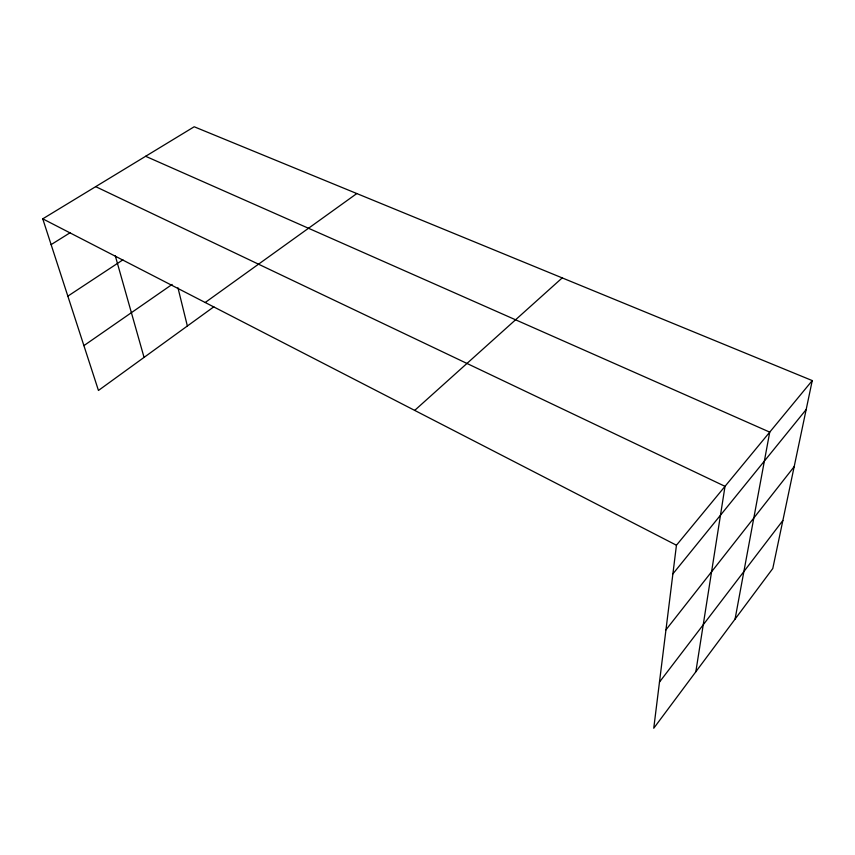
<?xml version="1.0" encoding="UTF-8"?>
<svg xmlns="http://www.w3.org/2000/svg" width="855" height="855" viewBox="0 0 855 855"><rect width="100%" height="100%" fill="white"/><g stroke="black" fill="none" stroke-linecap="round" stroke-linejoin="round"><path stroke-width="1.28" d="M812.25 380.582L676.444 545.223L653.754 728.236L772.781 568.511L812.25 380.582L194.192 126.764L42.75 218.827L98.453 390.457L213.846 306.806M695.831 671.784L725.019 486.335L95.696 186.647M735.054 619.148L769.735 432.128L145.628 156.283M659.472 682.098L782.87 520.492M665.949 629.846L794.177 466.638M672.896 573.865L806.169 409.545M414.686 410.4L562.216 277.896M205.2 302.499L356.813 193.551M83.908 345.623L172.122 284.426M67.844 296.151L122.906 259.835M51.118 244.616L70.27 232.646M42.75 218.827L676.444 545.223M115.275 255.752L144.057 357.401M177.968 287.814L187.363 326.001"/></g></svg>
